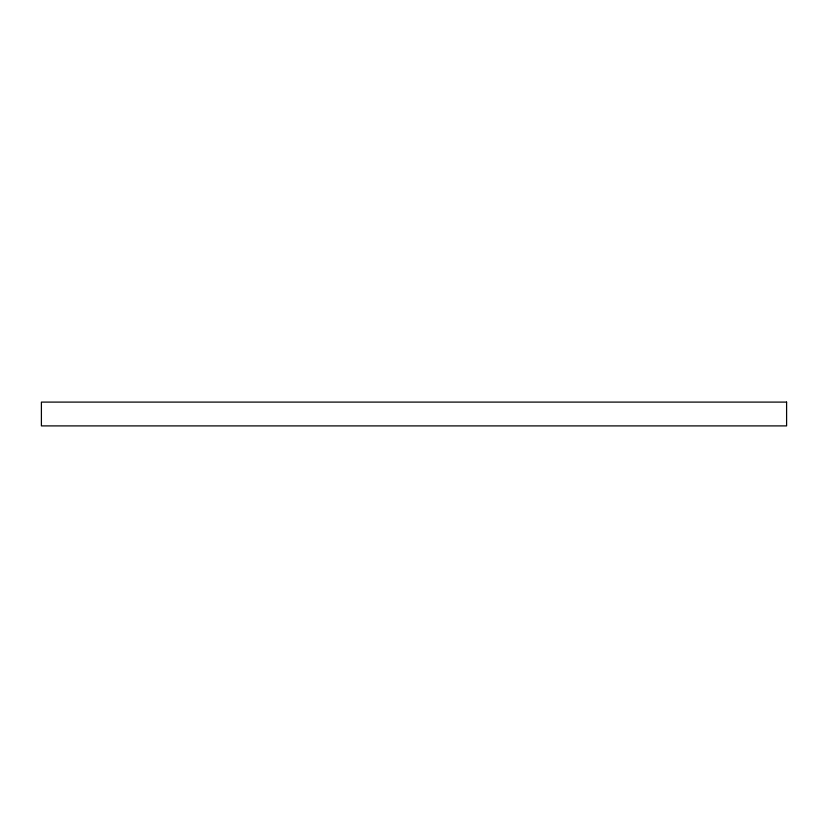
<?xml version="1.0" encoding="UTF-8"?>
<svg xmlns="http://www.w3.org/2000/svg" width="828" height="828" viewBox="0 0 828 828"><rect width="100%" height="100%" fill="white"/><g stroke="black" fill="none" stroke-linecap="round" stroke-linejoin="round"><path stroke-width="1.24" d="M786.6 402.097L41.4 402.097L41.4 425.902L786.6 425.902L786.6 402.097"/></g></svg>
